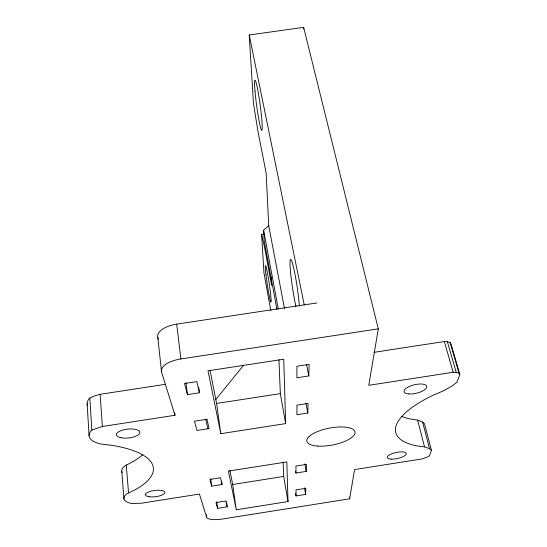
<?xml version="1.0" encoding="UTF-8"?>
<svg xmlns="http://www.w3.org/2000/svg" width="547" height="547" viewBox="0 0 547 547"><rect width="100%" height="100%" fill="white"/><g stroke="black" fill="none" stroke-linecap="round" stroke-linejoin="round"><path stroke-width="0.82" d="M303.633 29.053L303.647 27.35L249.213 34.974L253.459 103.362L257.869 130.836L266.157 173.125L268.734 225.836L284.515 308.59M305.643 494.385L305.8 488.327L296.023 489.873L296.043 495.91L305.643 494.385L304.447 487.849M306.252 471.398L306.443 464.41L295.934 466.065L295.954 473.018L306.252 471.398L304.857 463.856M307.811 413.04L308.07 403.399L296.939 405.122L296.946 414.729L307.811 413.04L305.917 403.214M308.802 375.946L309.11 364.384L296.905 366.258L296.918 377.772L308.802 375.946L306.505 364.336M165.522 384.295L100.135 394.319L94.556 395.925L89.817 397.97L91.821 430.086A33.093 12.567 -6 0 0 100.258 443.877L111.957 445.374A96.286 32.608 -5 0 1 134.671 489.982L127.109 493.688A27.5 8.766 -7.1 0 0 131.595 503.507L141.406 503.219L199.429 494.064L206.616 517.223A14.755 4.321 -8.5 0 0 222.26 519.055L349.629 498.802L354.565 469.572L422.27 458.885L428.082 456.718L429.498 455.644L431.46 450.4L424.554 423.946L422.619 422.099L417.648 420.137L409.177 418.783A92.86 33.558 -14.6 0 1 401.717 416.445M303.647 27.35L378.305 328.856L368.781 385.314L453.176 372.261L456.232 372.343L459.056 373.273L459.863 374.449L456.998 382.121L452.677 385.621L444.39 390.401L432.376 395.577A94.487 31.582 -14.2 0 0 415.993 445.73L424.54 446.899L429.539 448.684L431.46 450.4M215.723 399.57L243.73 365.109M276.96 309.431L264.201 240.789L263.586 230.198L268.734 225.836M142.801 454.584A94.604 34.632 -4.6 0 1 132.299 462.03L124.873 465.866A27.07 9.333 -6.9 0 0 122.33 472.581M91.821 430.086L102.351 426.51L174.985 415.276L174.705 412.759M222.048 484.519L220.489 477.777L209.904 479.445L211.682 486.16L222.048 484.519L221.603 481.237M229.911 470.461L232.701 484.485L283.695 476.444L283.114 462.106M227.21 506.823L225.863 500.984L216.017 502.543L217.556 508.354L227.21 506.823L226.533 501.866M236.283 509.777L288.009 501.565L286.826 461.921L228.407 471.104L236.283 509.777L232.701 484.485M209.993 370.203L216.598 403.46L280.331 393.621L278.949 359.652M220.797 433.689L285.671 423.597L283.743 359.222L207.997 370.811L220.797 433.689L216.598 403.46M174.985 415.276L161.536 371.919A22.119 9.675 -7.3 0 1 180.9 358.955L378.305 328.856M374.08 352.316L444.355 341.54L447.364 341.663L450.167 342.682L450.988 343.926L459.863 374.449M199.429 392.773L196.811 381.615L184.496 383.502L187.443 394.619L199.429 392.773L198.78 387.727M161.536 371.919L157.837 337.526A21.648 10.195 -7.1 0 1 176.702 324.132L316.836 302.963M270.84 310.785L263.982 273.028L261.589 234.465L264.112 234.089M157.837 337.526L158.322 339.161M450.167 342.682L459.056 373.273M447.364 341.663L456.232 372.343M444.355 341.54L453.176 372.261M422.619 422.099L429.539 448.684M417.648 420.137L424.54 446.899M205.699 419.474L207.881 428.773M261.589 234.465L264.652 247.75L271.647 285.513L271.237 277.09M349.287 497.134L349.629 498.802M249.213 34.974L304.235 304.87M263.586 230.198L278.327 309.123M295.653 471.343L295.954 473.018M280.331 393.621L285.671 423.597M295.612 493.456L296.043 495.91M283.695 476.444L288.009 501.565M216.687 501.736L217.556 508.354M210.718 478.755L211.682 486.16M206.308 514.706L206.616 517.223M186.007 382.818L187.443 394.619M176.702 324.132L180.9 358.955M126.275 464.943L128.538 492.799M121.783 471.336L123.937 498.864M100.135 394.319L102.351 426.51M87.137 403.727L89.065 435.569M295.995 306.621A28.034 2.359 81.5 0 1 290.197 267.647A28.034 2.359 81.5 0 1 293.486 267.216A28.034 2.359 81.5 0 1 299.359 306.176M87.527 405.573A32.471 13.306 -5.6 0 1 89.817 397.97M206.944 419.282L194.486 421.217L196.934 430.468L209.098 428.581L206.944 419.282M149.194 496.758A9.846 3.152 -7.2 0 0 164.845 492.902A9.846 3.152 -7.2 0 0 151.43 491.056A9.846 3.152 -7.2 0 0 149.194 496.758M391.105 459.124A9.737 3.097 -12 0 0 406.223 454.037A9.737 3.097 -12 0 0 392.876 453.354A9.737 3.097 -12 0 0 391.105 459.124M265.986 274.738A18.454 1.019 81.5 0 0 270.963 302.156A18.454 1.019 81.5 0 0 267.784 274.82A18.454 1.019 81.5 0 0 265.986 274.738M317.691 446.092A24.519 8.581 -10.9 0 0 355.017 433.005A24.519 8.581 -10.9 0 0 320.07 430.605A24.519 8.581 -10.9 0 0 317.691 446.092M121.229 437.778A11.747 4.451 -6.1 0 0 139.765 432.957A11.747 4.451 -6.1 0 0 123.431 429.88A11.747 4.451 -6.1 0 0 121.229 437.778M408.561 393.915A11.617 4.349 -13.2 0 0 426.701 387.297A11.617 4.349 -13.2 0 0 411.057 385.765A11.617 4.349 -13.2 0 0 408.561 393.915M255.011 91.178A25.292 1.791 82.3 0 0 261.623 130.248A25.292 1.791 82.3 0 0 258.553 94.316A25.292 1.791 82.3 0 0 255.011 91.178"/></g></svg>
